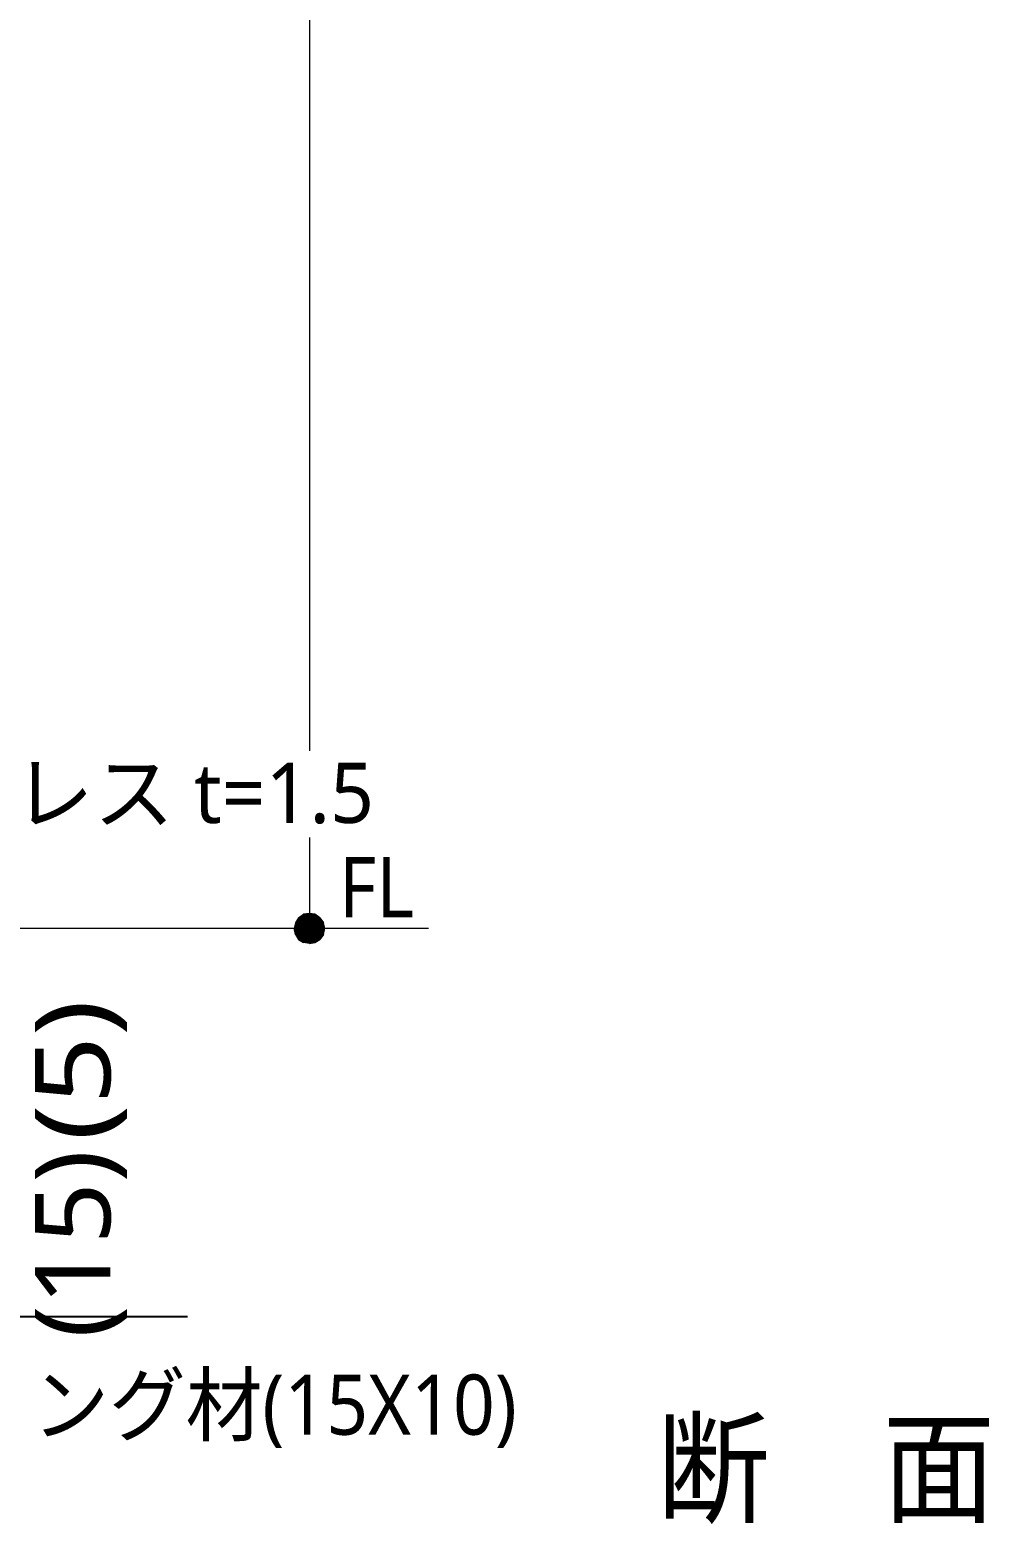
# Model space of a CAD drawing. Header units: millimetres. Extents: x 0 to 420, y 0 to 297.
# Drawn here: x 174 to 207.2, y 50.3 to 102 of the extents above; entities that cross this region are included whole.
import ezdxf
from ezdxf.enums import TextEntityAlignment as Align

# ---------------------------------------------------------------- set-up
doc = ezdxf.new("R2010")
doc.units = ezdxf.units.MM
doc.styles.add('kst32b', font='NotoSansJP-Variable.ttf')

msp = doc.modelspace()

# ---------------------------------------------------------------- hatches: boundary and pattern name
h = msp.add_hatch(color=7)
h.paths.add_polyline_path([(183.705, 71.416), (183.494, 71.395), (183.705, 70.908), (183.705, 71.416)])
h.paths.add_polyline_path([(183.494, 71.395), (183.705, 70.908), (183.325, 71.268), (183.494, 71.395)])
h.paths.add_polyline_path([(183.705, 70.908), (183.325, 71.268), (183.219, 71.099), (183.705, 70.908)])
msp.add_hatch(color=7).paths.add_polyline_path([(183.896, 71.395), (183.705, 71.416), (183.705, 70.908), (183.896, 71.395)])
h = msp.add_hatch(color=7)
h.paths.add_polyline_path([(184.235, 70.908), (184.192, 71.099), (183.705, 70.908), (184.235, 70.908)])
h.paths.add_polyline_path([(184.192, 71.099), (183.705, 70.908), (184.065, 71.268), (184.192, 71.099)])
h.paths.add_polyline_path([(183.705, 70.908), (184.065, 71.268), (183.896, 71.395), (183.705, 70.908)])
h = msp.add_hatch(color=7)
h.paths.add_polyline_path([(183.219, 71.099), (183.176, 70.908), (183.705, 70.908), (183.219, 71.099)])
h.paths.add_polyline_path([(183.176, 70.908), (183.705, 70.908), (183.219, 70.697), (183.176, 70.908)])
h.paths.add_polyline_path([(183.705, 70.908), (183.219, 70.697), (183.325, 70.527), (183.705, 70.908)])
h = msp.add_hatch(color=7)
h.paths.add_polyline_path([(183.325, 70.527), (183.494, 70.421), (183.705, 70.908), (183.325, 70.527)])
h.paths.add_polyline_path([(183.494, 70.421), (183.705, 70.908), (183.705, 70.379), (183.494, 70.421)])
h.paths.add_polyline_path([(183.705, 70.908), (183.705, 70.379), (183.896, 70.421), (183.705, 70.908)])
h = msp.add_hatch(color=7)
h.paths.add_polyline_path([(183.896, 70.421), (184.065, 70.527), (183.705, 70.908), (183.896, 70.421)])
h.paths.add_polyline_path([(184.065, 70.527), (183.705, 70.908), (184.192, 70.697), (184.065, 70.527)])
h.paths.add_polyline_path([(183.705, 70.908), (184.192, 70.697), (184.235, 70.908), (183.705, 70.908)])

# ---------------------------------------------------------------- linework, layer by layer
at = {"lineweight": 13}
for points in [[(183.705, 124.545), (183.705, 77.047)], [(183.705, 74.041), (183.705, 70.908)], [(162.179, 70.908), (187.812, 70.908)]]:
    msp.add_lwpolyline(points, dxfattribs=at)
at = {"lineweight": 0}
for points in [[(183.494, 71.395), (183.705, 70.908), (183.325, 71.268)], [(183.705, 71.416), (183.494, 71.395), (183.705, 70.908)], [(183.896, 71.395), (183.705, 71.416), (183.705, 70.908)], [(183.705, 70.908), (184.065, 71.268), (183.896, 71.395)], [(183.219, 71.099), (183.176, 70.908), (183.705, 70.908)], [(183.176, 70.908), (183.705, 70.908), (183.219, 70.697)], [(183.705, 70.908), (183.325, 71.268), (183.219, 71.099)], [(183.705, 70.908), (183.219, 70.697), (183.325, 70.527)], [(183.325, 70.527), (183.494, 70.421), (183.705, 70.908)], [(183.494, 70.421), (183.705, 70.908), (183.705, 70.379)], [(184.192, 71.099), (183.705, 70.908), (184.065, 71.268)], [(184.235, 70.908), (184.192, 71.099), (183.705, 70.908)], [(183.705, 70.908), (183.705, 70.379), (183.896, 70.421)], [(183.896, 70.421), (184.065, 70.527), (183.705, 70.908)], [(184.065, 70.527), (183.705, 70.908), (184.192, 70.697)], [(183.705, 70.908), (184.192, 70.697), (184.235, 70.908)]]:
    msp.add_lwpolyline(points, close=True, dxfattribs=at)
at = {"lineweight": 25}
msp.add_lwpolyline([(158.094, 57.489), (179.493, 57.489)], dxfattribs=at)

# ---------------------------------------------------------------- texts
at = {"style": 'kst32b'}
for s, height, p, p2 in [('ステンレス t=1.5', 2.07913, (165.142, 74.549), (185.934, 74.549)), ('FL', 2.0791, (184.721, 71.289), (187.32, 71.289)), ('(5)', 2.5989, (176.826, 63.563), (176.826, 68.436)), ('(15)', 2.5989, (176.826, 56.748), (176.826, 63.245)), ('シーリング材(15X10)', 2.07913, (166.179, 53.404), (190.869, 53.404)), ('断\u3000面', 3.1187, (195.707, 50.694), (207.402, 50.694))]:
    msp.add_text(s, height=height, dxfattribs=at).set_placement(p, p2, align=Align.FIT)

doc.saveas('drawing.dxf')
